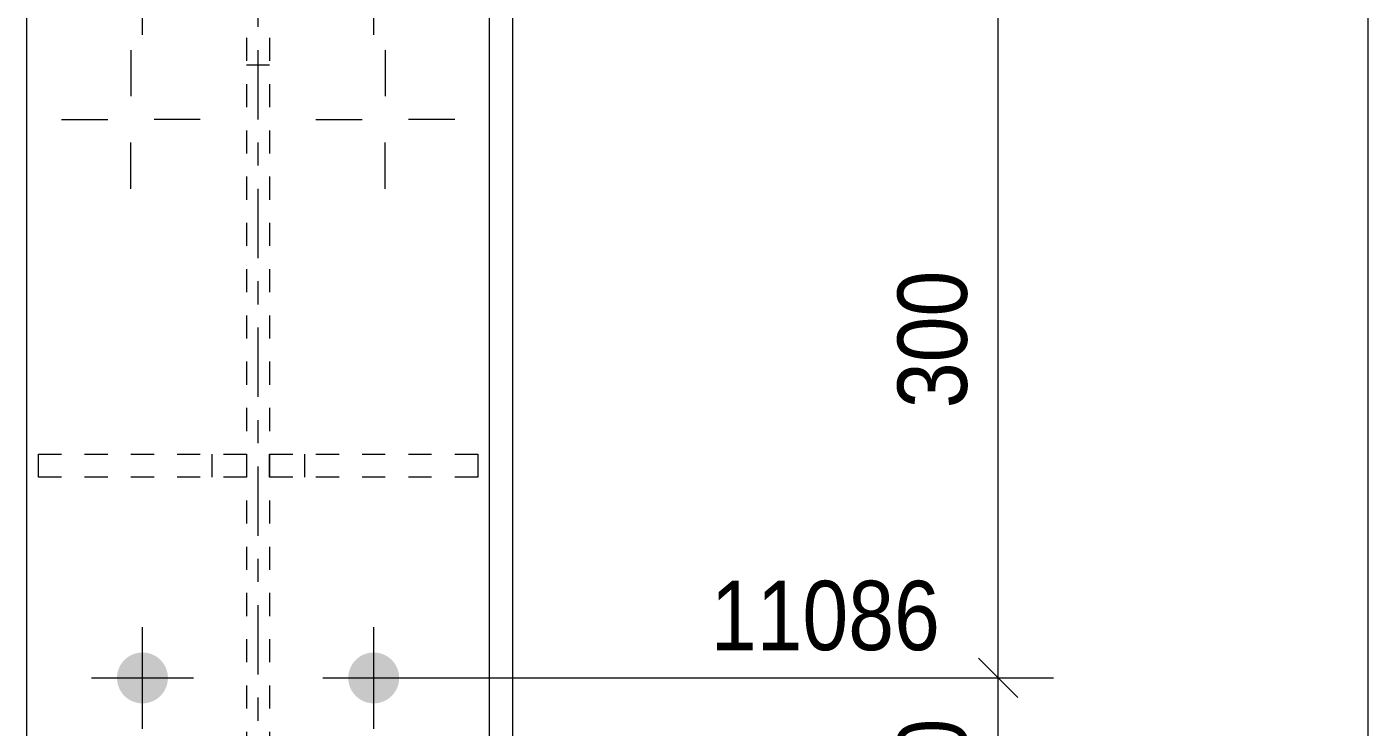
# Model space of a CAD drawing. Header units: millimetres. Extents: x 2 to 579, y 1 to 405.
# Drawn here: x 83.1 to 141.1, y 314.9 to 345.2 of the extents above; entities that cross this region are included whole.
import ezdxf

# ---------------------------------------------------------------- set-up
doc = ezdxf.new("R2010")
doc.units = ezdxf.units.MM
for name, pattern in [('XKITLINE00', [0]), ('XKITLINE01', [4, 1, -1, 1, -1]), ('XKITLINE02', [4, 2, -2]), ('XKITLINE03', [6, 3, -1, 1, -1])]:
    doc.linetypes.add(name, pattern=pattern)
for name, color, linetype, lineweight in [('Bolt', 3, 'Continuous', 0), ('Dimensions', 7, 'Continuous', 0), ('Part', 2, 'Continuous', 0)]:
    doc.layers.add(name, color=color, linetype=linetype, lineweight=lineweight)
doc.styles.add('ARIAL', font='ARIAL.TTF')

# ---------------------------------------------------------------- blocks, each defined once
blk = doc.blocks.new('*A30')
at = {"layer": 'Bolt', "color": 3, "linetype": 'XKITLINE02', "lineweight": 0}
blk.add_line((93.567, 343.546), (92.567, 343.546), dxfattribs=at)
blk = doc.blocks.new('*A31')
at = {"layer": 'Bolt'}
for points in [[(86.967, 317.08), (86.968, 317.107), (86.97, 317.134), (86.972, 317.161), (86.975, 317.188), (86.979, 317.215), (86.983, 317.241), (86.988, 317.268), (86.994, 317.294), (87, 317.321), (87.007, 317.347), (87.014, 317.373), (87.022, 317.398), (87.031, 317.424), (87.041, 317.449), (87.051, 317.474), (87.061, 317.499), (87.072, 317.524), (87.084, 317.548), (87.097, 317.572), (87.11, 317.595), (87.123, 317.619), (87.138, 317.642), (87.152, 317.664), (87.168, 317.687), (87.183, 317.709), (87.2, 317.73), (87.217, 317.751), (87.234, 317.772), (87.252, 317.792), (87.27, 317.812), (87.289, 317.831), (87.308, 317.85), (87.328, 317.868), (87.348, 317.886), (87.369, 317.904), (87.39, 317.92), (87.412, 317.937), (87.433, 317.953), (87.456, 317.968), (87.478, 317.983), (87.501, 317.997), (87.525, 318.01), (87.548, 318.023), (87.572, 318.036), (87.597, 318.048), (87.621, 318.059), (87.646, 318.07), (87.671, 318.08), (87.696, 318.089), (87.722, 318.098), (87.748, 318.106), (87.773, 318.113), (87.8, 318.12), (87.826, 318.127), (87.852, 318.132), (87.879, 318.137), (87.905, 318.141), (87.932, 318.145), (87.959, 318.148), (87.986, 318.15), (88.013, 318.152), (88.04, 318.153), (88.067, 318.153), (88.094, 318.153), (88.121, 318.152), (88.148, 318.15), (88.175, 318.148), (88.202, 318.145), (88.228, 318.141), (88.255, 318.137), (88.281, 318.132), (88.308, 318.127), (88.334, 318.12), (88.36, 318.113), (88.386, 318.106), (88.412, 318.098), (88.437, 318.089), (88.463, 318.08), (88.488, 318.07), (88.513, 318.059), (88.537, 318.048), (88.561, 318.036), (88.585, 318.023), (88.609, 318.01), (88.632, 317.997), (88.655, 317.983), (88.678, 317.968), (88.7, 317.953), (88.722, 317.937), (88.744, 317.92), (88.765, 317.904), (88.785, 317.886), (88.806, 317.868), (88.825, 317.85), (88.845, 317.831), (88.864, 317.812), (88.882, 317.792), (88.9, 317.772), (88.917, 317.751), (88.934, 317.73), (88.95, 317.709), (88.966, 317.687), (88.981, 317.664), (88.996, 317.642), (89.01, 317.619), (89.024, 317.595), (89.037, 317.572), (89.049, 317.548), (89.061, 317.524), (89.072, 317.499), (89.083, 317.474), (89.093, 317.449), (89.103, 317.424), (89.111, 317.398), (89.119, 317.373), (89.127, 317.347), (89.134, 317.321), (89.14, 317.294), (89.146, 317.268), (89.151, 317.241), (89.155, 317.215), (89.159, 317.188), (89.162, 317.161), (89.164, 317.134), (89.166, 317.107), (89.167, 317.08), (89.167, 317.053), (89.167, 317.026), (89.166, 316.999), (89.164, 316.972), (89.162, 316.945), (89.159, 316.919), (89.155, 316.892), (89.151, 316.865), (89.146, 316.839), (89.14, 316.812), (89.134, 316.786), (89.127, 316.76), (89.119, 316.734), (89.111, 316.708), (89.103, 316.683), (89.093, 316.657), (89.083, 316.632), (89.072, 316.608), (89.061, 316.583), (89.049, 316.559), (89.037, 316.535), (89.024, 316.511), (89.01, 316.488), (88.996, 316.465), (88.981, 316.442), (88.966, 316.42), (88.95, 316.398), (88.934, 316.377), (88.917, 316.355), (88.9, 316.335), (88.882, 316.315), (88.864, 316.295), (88.845, 316.275), (88.825, 316.257), (88.806, 316.238), (88.785, 316.22), (88.765, 316.203), (88.744, 316.186), (88.722, 316.17), (88.7, 316.154), (88.678, 316.139), (88.655, 316.124), (88.632, 316.11), (88.609, 316.096), (88.585, 316.083), (88.561, 316.071), (88.537, 316.059), (88.513, 316.048), (88.488, 316.037), (88.463, 316.027), (88.437, 316.018), (88.412, 316.009), (88.386, 316.001), (88.36, 315.993), (88.334, 315.986), (88.308, 315.98), (88.281, 315.974), (88.255, 315.969), (88.228, 315.965), (88.202, 315.962), (88.175, 315.959), (88.148, 315.956), (88.121, 315.955), (88.094, 315.954), (88.067, 315.953), (88.04, 315.954), (88.013, 315.955), (87.986, 315.956), (87.959, 315.959), (87.932, 315.962), (87.905, 315.965), (87.879, 315.969), (87.852, 315.974), (87.826, 315.98), (87.8, 315.986), (87.773, 315.993), (87.748, 316.001), (87.722, 316.009), (87.696, 316.018), (87.671, 316.027), (87.646, 316.037), (87.621, 316.048), (87.597, 316.059), (87.572, 316.071), (87.548, 316.083), (87.525, 316.096), (87.501, 316.11), (87.478, 316.124), (87.456, 316.139), (87.433, 316.154), (87.412, 316.17), (87.39, 316.186), (87.369, 316.203), (87.348, 316.22), (87.328, 316.238), (87.308, 316.257), (87.289, 316.275), (87.27, 316.295), (87.252, 316.315), (87.234, 316.335), (87.217, 316.355), (87.2, 316.377), (87.183, 316.398), (87.168, 316.42), (87.152, 316.442), (87.138, 316.465), (87.123, 316.488), (87.11, 316.511), (87.097, 316.535), (87.084, 316.559), (87.072, 316.583), (87.061, 316.608), (87.051, 316.632), (87.041, 316.657), (87.031, 316.683), (87.022, 316.708), (87.014, 316.734), (87.007, 316.76), (87, 316.786), (86.994, 316.812), (86.988, 316.839), (86.983, 316.865), (86.979, 316.892), (86.975, 316.919), (86.972, 316.945), (86.97, 316.972), (86.968, 316.999), (86.967, 317.026), (86.967, 317.053)], [(96.967, 317.08), (96.968, 317.107), (96.97, 317.134), (96.972, 317.161), (96.975, 317.188), (96.979, 317.215), (96.983, 317.241), (96.988, 317.268), (96.994, 317.294), (97, 317.321), (97.007, 317.347), (97.014, 317.373), (97.022, 317.398), (97.031, 317.424), (97.041, 317.449), (97.051, 317.474), (97.061, 317.499), (97.072, 317.524), (97.084, 317.548), (97.097, 317.572), (97.11, 317.595), (97.123, 317.619), (97.138, 317.642), (97.152, 317.664), (97.168, 317.687), (97.183, 317.709), (97.2, 317.73), (97.217, 317.751), (97.234, 317.772), (97.252, 317.792), (97.27, 317.812), (97.289, 317.831), (97.308, 317.85), (97.328, 317.868), (97.348, 317.886), (97.369, 317.904), (97.39, 317.92), (97.412, 317.937), (97.433, 317.953), (97.456, 317.968), (97.478, 317.983), (97.501, 317.997), (97.525, 318.01), (97.548, 318.023), (97.572, 318.036), (97.597, 318.048), (97.621, 318.059), (97.646, 318.07), (97.671, 318.08), (97.696, 318.089), (97.722, 318.098), (97.748, 318.106), (97.773, 318.113), (97.8, 318.12), (97.826, 318.127), (97.852, 318.132), (97.879, 318.137), (97.905, 318.141), (97.932, 318.145), (97.959, 318.148), (97.986, 318.15), (98.013, 318.152), (98.04, 318.153), (98.067, 318.153), (98.094, 318.153), (98.121, 318.152), (98.148, 318.15), (98.175, 318.148), (98.202, 318.145), (98.228, 318.141), (98.255, 318.137), (98.281, 318.132), (98.308, 318.127), (98.334, 318.12), (98.36, 318.113), (98.386, 318.106), (98.412, 318.098), (98.437, 318.089), (98.463, 318.08), (98.488, 318.07), (98.513, 318.059), (98.537, 318.048), (98.561, 318.036), (98.585, 318.023), (98.609, 318.01), (98.632, 317.997), (98.655, 317.983), (98.678, 317.968), (98.7, 317.953), (98.722, 317.937), (98.744, 317.92), (98.765, 317.904), (98.785, 317.886), (98.806, 317.868), (98.825, 317.85), (98.845, 317.831), (98.864, 317.812), (98.882, 317.792), (98.9, 317.772), (98.917, 317.751), (98.934, 317.73), (98.95, 317.709), (98.966, 317.687), (98.981, 317.664), (98.996, 317.642), (99.01, 317.619), (99.024, 317.595), (99.037, 317.572), (99.049, 317.548), (99.061, 317.524), (99.072, 317.499), (99.083, 317.474), (99.093, 317.449), (99.103, 317.424), (99.111, 317.398), (99.119, 317.373), (99.127, 317.347), (99.134, 317.321), (99.14, 317.294), (99.146, 317.268), (99.151, 317.241), (99.155, 317.215), (99.159, 317.188), (99.162, 317.161), (99.164, 317.134), (99.166, 317.107), (99.167, 317.08), (99.167, 317.053), (99.167, 317.026), (99.166, 316.999), (99.164, 316.972), (99.162, 316.945), (99.159, 316.919), (99.155, 316.892), (99.151, 316.865), (99.146, 316.839), (99.14, 316.812), (99.134, 316.786), (99.127, 316.76), (99.119, 316.734), (99.111, 316.708), (99.103, 316.683), (99.093, 316.657), (99.083, 316.632), (99.072, 316.608), (99.061, 316.583), (99.049, 316.559), (99.037, 316.535), (99.024, 316.511), (99.01, 316.488), (98.996, 316.465), (98.981, 316.442), (98.966, 316.42), (98.95, 316.398), (98.934, 316.377), (98.917, 316.355), (98.9, 316.335), (98.882, 316.315), (98.864, 316.295), (98.845, 316.275), (98.825, 316.257), (98.806, 316.238), (98.785, 316.22), (98.765, 316.203), (98.744, 316.186), (98.722, 316.17), (98.7, 316.154), (98.678, 316.139), (98.655, 316.124), (98.632, 316.11), (98.609, 316.096), (98.585, 316.083), (98.561, 316.071), (98.537, 316.059), (98.513, 316.048), (98.488, 316.037), (98.463, 316.027), (98.437, 316.018), (98.412, 316.009), (98.386, 316.001), (98.36, 315.993), (98.334, 315.986), (98.308, 315.98), (98.281, 315.974), (98.255, 315.969), (98.228, 315.965), (98.202, 315.962), (98.175, 315.959), (98.148, 315.956), (98.121, 315.955), (98.094, 315.954), (98.067, 315.953), (98.04, 315.954), (98.013, 315.955), (97.986, 315.956), (97.959, 315.959), (97.932, 315.962), (97.905, 315.965), (97.879, 315.969), (97.852, 315.974), (97.826, 315.98), (97.8, 315.986), (97.773, 315.993), (97.748, 316.001), (97.722, 316.009), (97.696, 316.018), (97.671, 316.027), (97.646, 316.037), (97.621, 316.048), (97.597, 316.059), (97.572, 316.071), (97.548, 316.083), (97.525, 316.096), (97.501, 316.11), (97.478, 316.124), (97.456, 316.139), (97.433, 316.154), (97.412, 316.17), (97.39, 316.186), (97.369, 316.203), (97.348, 316.22), (97.328, 316.238), (97.308, 316.257), (97.289, 316.275), (97.27, 316.295), (97.252, 316.315), (97.234, 316.335), (97.217, 316.355), (97.2, 316.377), (97.183, 316.398), (97.168, 316.42), (97.152, 316.442), (97.138, 316.465), (97.123, 316.488), (97.11, 316.511), (97.097, 316.535), (97.084, 316.559), (97.072, 316.583), (97.061, 316.608), (97.051, 316.632), (97.041, 316.657), (97.031, 316.683), (97.022, 316.708), (97.014, 316.734), (97.007, 316.76), (97, 316.786), (96.994, 316.812), (96.988, 316.839), (96.983, 316.865), (96.979, 316.892), (96.975, 316.919), (96.972, 316.945), (96.97, 316.972), (96.968, 316.999), (96.967, 317.026), (96.967, 317.053)]]:
    blk.add_hatch(color=3, dxfattribs=at).paths.add_polyline_path(points, flags=17)
at = {"layer": 'Bolt', "color": 3, "linetype": 'XKITLINE00', "lineweight": 0}
for p, q in [((88.067, 344.853), (88.067, 349.253)), ((98.067, 344.853), (98.067, 349.253)), ((88.067, 314.853), (88.067, 319.253)), ((98.067, 314.853), (98.067, 319.253)), ((85.867, 317.053), (90.267, 317.053)), ((95.867, 317.053), (100.267, 317.053))]:
    blk.add_line(p, q, dxfattribs=at)
blk = doc.blocks.new('*A32')
at = {"layer": 'Bolt', "color": 3, "linetype": 'XKITLINE00', "lineweight": 0}
for p, q in [((87.567, 344.201), (87.567, 342.203)), ((98.567, 344.201), (98.567, 342.203)), ((84.567, 341.201), (86.565, 341.201)), ((90.567, 341.201), (88.569, 341.201)), ((95.567, 341.201), (97.565, 341.201)), ((101.567, 341.201), (99.569, 341.201)), ((87.567, 338.201), (87.567, 340.199)), ((98.567, 338.201), (98.567, 340.199))]:
    blk.add_line(p, q, dxfattribs=at)
blk = doc.blocks.new('*A39')
at = {"layer": 'Part', "color": 7, "linetype": 'XKITLINE03', "lineweight": 0}
blk.add_line((93.067, 227.201), (93.067, 388.728), dxfattribs=at)
at = {"layer": 'Part', "color": 2, "linetype": 'XKITLINE00', "lineweight": 0}
for p, q in [((83.067, 227.201), (83.067, 378.728)), ((103.067, 227.201), (103.067, 378.728))]:
    blk.add_line(p, q, dxfattribs=at)
at = {"layer": 'Part', "color": 7, "linetype": 'XKITLINE01', "lineweight": 0}
for p, q in [((92.567, 378.728), (92.567, 227.201)), ((93.567, 378.728), (93.567, 227.201))]:
    blk.add_line(p, q, dxfattribs=at)
blk = doc.blocks.new('*A40')
at = {"layer": 'Part', "color": 2, "linetype": 'XKITLINE00', "lineweight": 0}
blk.add_line((104.067, 378.201), (104.067, 242.201), dxfattribs=at)
blk = doc.blocks.new('*A46')
at = {"layer": 'Part', "color": 7, "linetype": 'XKITLINE01', "lineweight": 0}
for p, q in [((83.567, 326.728), (92.567, 326.728)), ((83.567, 325.728), (83.567, 326.728)), ((91.067, 326.728), (91.067, 325.728)), ((92.567, 326.728), (92.567, 325.728)), ((92.567, 325.728), (83.567, 325.728))]:
    blk.add_line(p, q, dxfattribs=at)
blk = doc.blocks.new('*A47')
at = {"layer": 'Part', "color": 7, "linetype": 'XKITLINE01', "lineweight": 0}
for p, q in [((93.567, 326.728), (102.567, 326.728)), ((93.567, 325.728), (93.567, 326.728)), ((95.067, 326.728), (95.067, 325.728)), ((102.567, 326.728), (102.567, 325.728)), ((102.567, 325.728), (93.567, 325.728))]:
    blk.add_line(p, q, dxfattribs=at)
blk = doc.blocks.new('*A121')
at = {"layer": 'Dimensions', "color": 7, "linetype": 'XKITLINE00', "lineweight": 0}
blk.add_line((141.067, 194.686), (141.067, 378.728), dxfattribs=at)
blk = doc.blocks.new('*A129')
at = {"layer": 'Dimensions', "color": 7, "linetype": 'XKITLINE00', "lineweight": 0}
for p, q in [((124.218, 317.902), (125.915, 316.205)), ((99.067, 317.053), (127.467, 317.053)), ((125.067, 310.053), (125.067, 317.053)), ((124.218, 310.902), (125.915, 309.205)), ((99.067, 310.053), (127.467, 310.053))]:
    blk.add_line(p, q, dxfattribs=at)
at = {"layer": 'Dimensions', "color": 3}
for p in [(125.067, 317.053), (125.067, 310.053)]:
    blk.add_point(p, dxfattribs=at)
at = {"layer": 'Dimensions', "color": 3, "style": 'ARIAL', "width": 0.85}
blk.add_text('11086', height=3, dxfattribs=at).set_placement((112.641, 318.253))
blk.add_text('70', height=3, rotation=90.00021, dxfattribs=at).set_placement((123.717, 311.328))
blk = doc.blocks.new('*A130')
at = {"layer": 'Dimensions', "color": 7, "linetype": 'XKITLINE00', "lineweight": 0}
for p, q in [((125.067, 317.053), (125.067, 347.053)), ((124.218, 317.902), (125.915, 316.205)), ((99.067, 317.053), (127.467, 317.053))]:
    blk.add_line(p, q, dxfattribs=at)
at = {"layer": 'Dimensions', "color": 3}
blk.add_point((125.067, 317.053), dxfattribs=at)
at = {"layer": 'Dimensions', "color": 3, "style": 'ARIAL', "width": 0.85}
blk.add_text('300', height=3, rotation=90.00021, dxfattribs=at).set_placement((123.717, 328.716))

msp = doc.modelspace()

# ---------------------------------------------------------------- block references
at = {"lineweight": 0}
for name in ['*A121', '*A40', '*A32', '*A31', '*A130', '*A30', '*A46', '*A47', '*A129']:
    msp.add_blockref(name, (0, 0), dxfattribs=at)
at = {"layer": 'Part', "lineweight": 0}
msp.add_blockref('*A39', (0, 0), dxfattribs=at)

doc.saveas('drawing.dxf')
